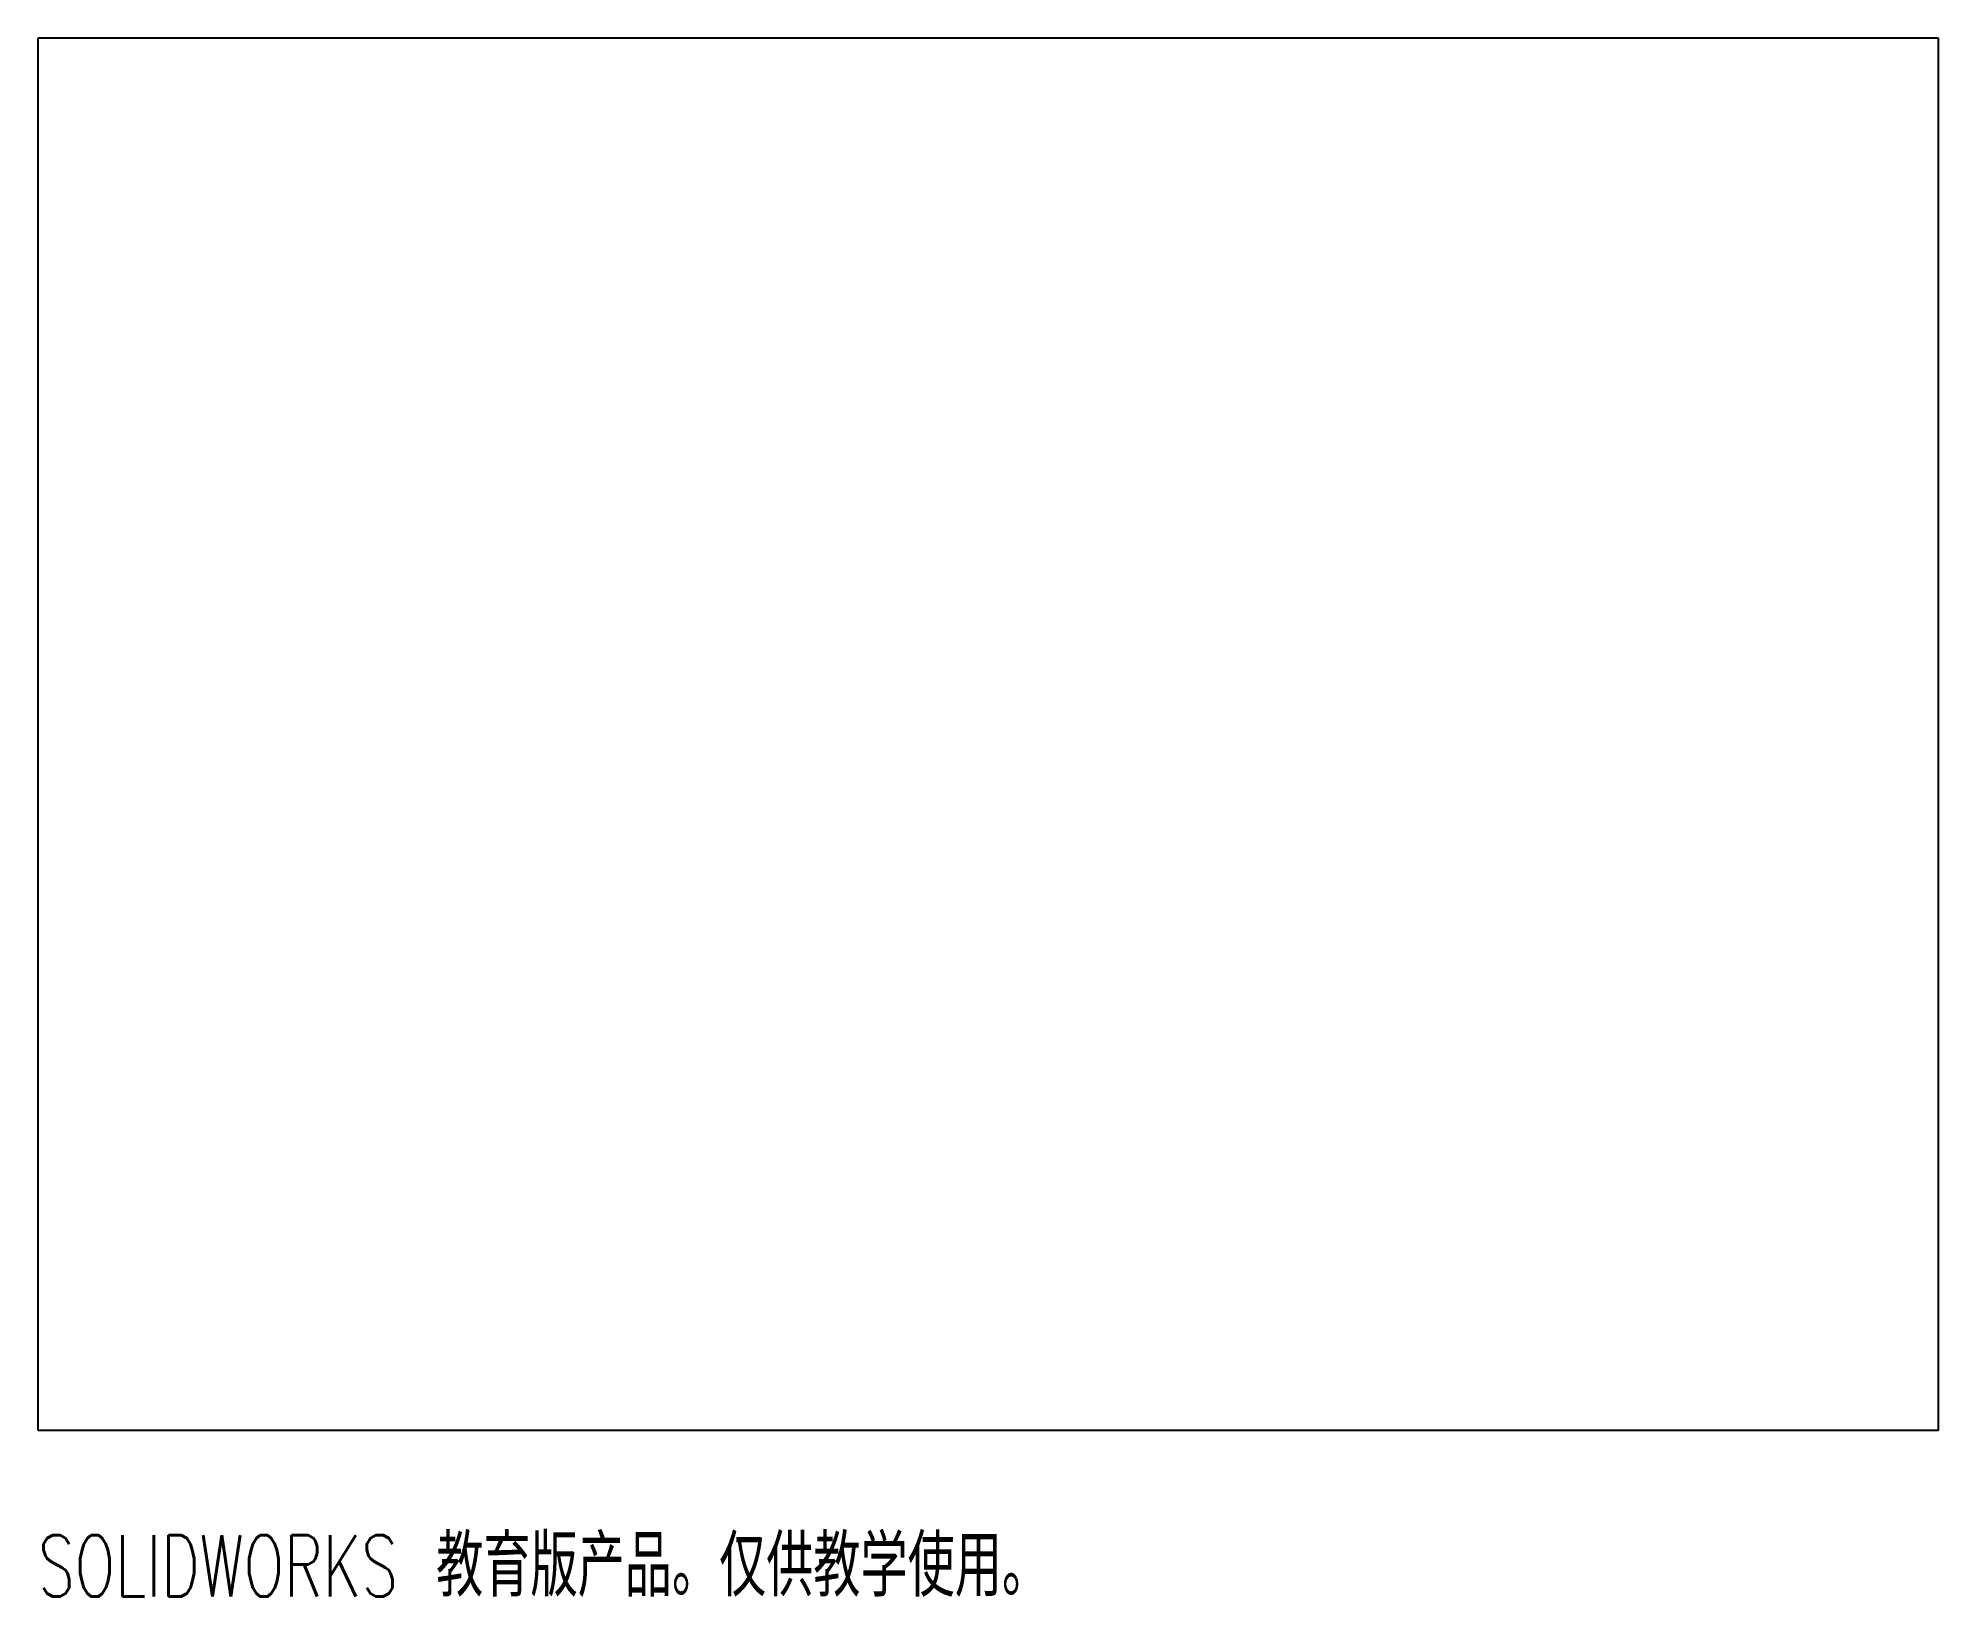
# Model space of a CAD drawing. Header units: millimetres. Extents: x -150 to 0, y -123 to 0.
import ezdxf

# ---------------------------------------------------------------- set-up
doc = ezdxf.new("R2010")
doc.units = ezdxf.units.MM
doc.styles.add('SLDTEXTSTYLE0', font='TXT', dxfattribs={"width": 0.7, "bigfont": 'bigfont'})

msp = doc.modelspace()

# ---------------------------------------------------------------- linework, layer by layer
at = {"color": 7, "linetype": 'Continuous', "lineweight": 25}
for p, q in [((-150, -110), (-150, 0)), ((-150, 0), (0, 0)), ((0, 0), (0, -110)), ((0, -110), (-150, -110))]:
    msp.add_line(p, q, dxfattribs=at)

# ---------------------------------------------------------------- texts
at = {"color": 7, "linetype": 'Continuous', "insert": (-150, -118.27), "char_height": 4.8336, "attachment_point": 1, "style": 'SLDTEXTSTYLE0'}
msp.add_mtext('SOLIDWORKS 教育版产品。仅供教学使用。', dxfattribs=at)

doc.saveas('drawing.dxf')
